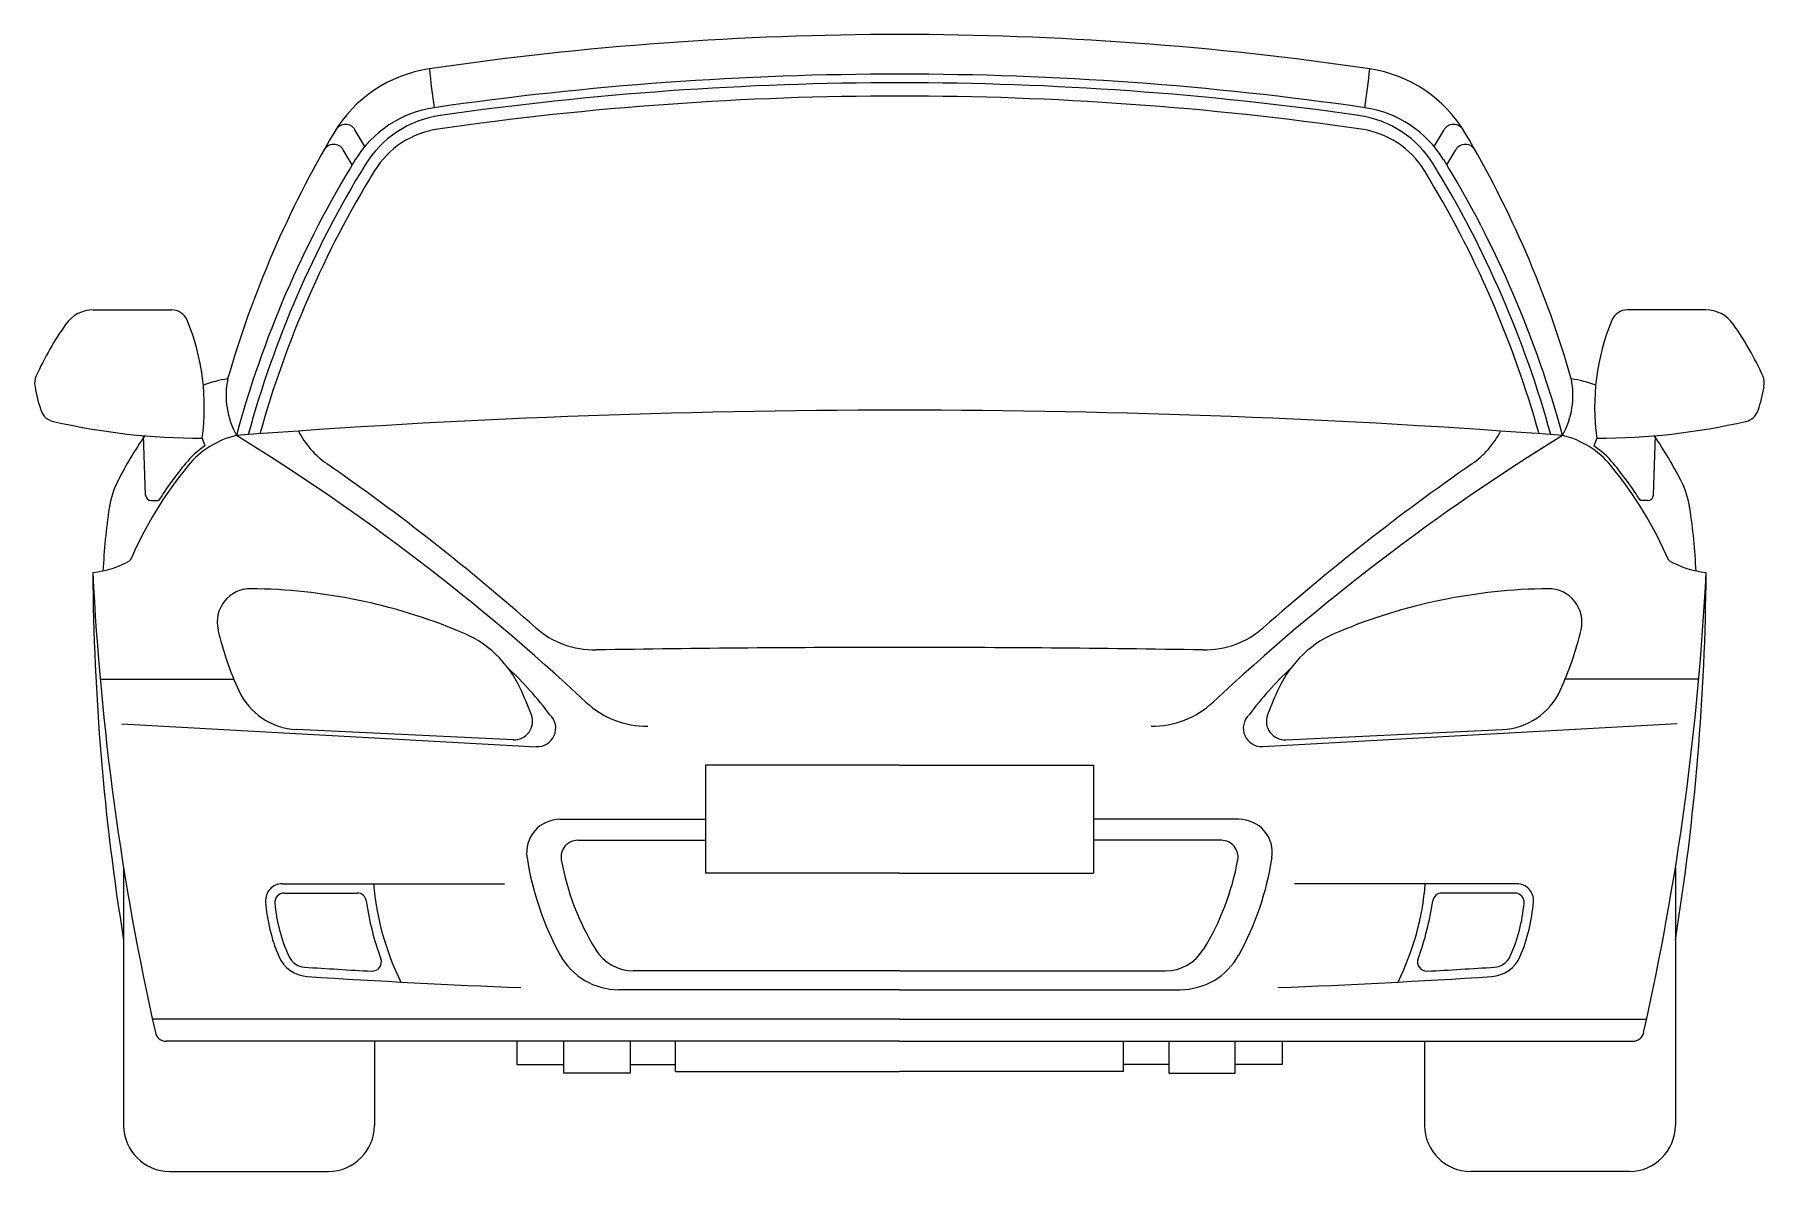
# Model space of a CAD drawing. Header units: millimetres. Extents: x -233 to 1644, y 0 to 1234.
import ezdxf

# ---------------------------------------------------------------- set-up
doc = ezdxf.new("R2010")
doc.units = ezdxf.units.MM
doc.layers.add('ceco.net 107', color=7, linetype='Continuous')

msp = doc.modelspace()

# ---------------------------------------------------------------- linework, layer by layer
at = {"layer": 'ceco.net 107'}
for p, q in [((125.5, 1112.2), (114.9, 1130.3)), ((1285.6, 1112.2), (1296.3, 1130.3)), ((111.8, 1092.2), (102.2, 1108.6)), ((1299.4, 1092.2), (1309, 1108.6)), ((-169, 934.9), (-83.9, 934.9)), ((1580.2, 934.9), (1495.1, 934.9)), ((-112.2, 733.8), (-114.5, 798.4)), ((-50.9, 795.6), (-47.8, 787.5)), ((1462.1, 795.6), (1458.9, 787.5)), ((1523.3, 733.8), (1525.6, 798.4)), ((-106.1, 728), (-98.2, 728)), ((1517.3, 728), (1509.4, 728)), ((-161.5, 534.2), (-16.4, 534.2)), ((1572.6, 534.2), (1427.6, 534.2)), ((-138.1, 485.8), (311.6, 460.9)), ((286.7, 468.4), (51.4, 479.6)), ((1549.2, 485.8), (1099.6, 460.9)), ((1124.5, 468.4), (1359.8, 479.6)), ((705.6, 441), (495.2, 441)), ((495.2, 441), (495.2, 323.6)), ((705.6, 441), (915.9, 441)), ((915.9, 441), (915.9, 323.6)), ((337.3, 382.1), (495.2, 382.1)), ((1073.8, 382.1), (915.9, 382.1)), ((356.5, 359.3), (495.2, 359.3)), ((1054.7, 359.3), (915.9, 359.3)), ((-136, 329.5), (-136, 50)), ((705.6, 323.6), (495.2, 323.6)), ((705.6, 323.6), (915.9, 323.6)), ((1547.2, 329.5), (1547.2, 50)), ((36, 312.1), (277.2, 312.1)), ((38, 302.1), (117.3, 302.1)), ((1375.2, 312.1), (1134, 312.1)), ((1373.1, 302.1), (1293.9, 302.1)), ((705.6, 217.7), (417.1, 217.7)), ((705.6, 217.7), (994, 217.7)), ((705.6, 197.1), (401, 197.1)), ((705.6, 197.1), (1010.1, 197.1)), ((705.6, 165.2), (-104.9, 165.2)), ((705.6, 165.2), (1516, 165.2)), ((705.6, 141.2), (-89.8, 141.2)), ((136, 141.2), (136, 50)), ((290.4, 141.2), (290.4, 116.1)), ((341.5, 106.6), (341.5, 141.2)), ((413.4, 141.2), (413.4, 106.6)), ((462.6, 108.5), (462.6, 141.2)), ((705.6, 141.2), (1501, 141.2)), ((948.5, 108.5), (948.5, 141.2)), ((997.7, 141.2), (997.7, 106.6)), ((1069.6, 106.6), (1069.6, 141.2)), ((1120.7, 141.2), (1120.7, 116.1)), ((1275.1, 141.2), (1275.1, 50)), ((290.4, 116.1), (341.5, 116.1)), ((413.4, 116.1), (462.6, 116.1)), ((997.7, 116.1), (948.5, 116.1)), ((1120.7, 116.1), (1069.6, 116.1)), ((413.4, 106.6), (341.5, 106.6)), ((462.6, 108.5), (705.6, 108.5)), ((948.5, 108.5), (705.6, 108.5)), ((997.7, 106.6), (1069.6, 106.6)), ((-86, 0), (86, 0)), ((1497.2, 0), (1325.1, 0))]:
    msp.add_line(p, q, dxfattribs=at)
for centre, radius, start, end in [((705.6, -2275.1), 3508.8, 90, 98.3578), ((705.6, -2275.1), 3508.8, 81.6422, 90), ((216.6, 1053), 144.9, 98.3578, 149.372), ((893.7, 1263.3), 701.3, 185.479, 188.941), ((705.6, -2326.5), 3517.2, 90, 98.2499), ((705.6, -2326.5), 3517.2, 81.7501, 90), ((517.5, 1263.3), 701.3, 351.059, 354.521), ((1194.5, 1053), 144.9, 30.628, 81.6422), ((705.6, -2351.2), 3518.1, 90, 98.1831), ((705.6, -2337.3), 3518.6, 90, 98.1379), ((705.6, -2337.3), 3518.6, 81.8621, 90), ((705.6, -2351.2), 3518.1, 81.8169, 90), ((218.2, 1034.8), 120.7, 98.2499, 148.519), ((223.7, 1032.3), 114.7, 98.1379, 148.478), ((1187.4, 1032.3), 114.7, 31.522, 81.8621), ((1192.9, 1034.8), 120.7, 31.481, 81.7501), ((1077.8, 543.1), 1145.7, 149.372, 163.942), ((104.5, 1124.1), 12.1, 30.5646, 147.619), ((218.6, 1035.4), 96.6, 98.1831, 148.48), ((1192.6, 1035.4), 96.6, 31.52, 81.8169), ((1306.7, 1124.1), 12.1, 32.381, 149.4354), ((333.3, 543.1), 1145.7, 16.058, 30.628), ((91.8, 1102.4), 12.1, 30.5646, 150.438), ((1319.4, 1102.4), 12.1, 29.562, 149.4354), ((1092.3, 499.6), 1145.7, 148.519, 164.871), ((1092.3, 499.6), 1133.6, 148.478, 164.655), ((318.8, 499.6), 1133.6, 15.345, 31.522), ((318.8, 499.6), 1145.7, 15.129, 31.481), ((1092.3, 499.6), 1121.6, 148.48, 164.435), ((318.8, 499.6), 1121.6, 15.565, 31.52), ((87.5, 717.8), 350.1, 144.801, 155.44), ((-169, 898.7), 36.2, 90, 144.801), ((-83.9, 916.8), 18.1, 22.4796, 90), ((-292.2, 830), 243.7, 351.882, 22.622), ((1703.3, 830), 243.7, 157.378, 188.118), ((1495.1, 916.8), 18.1, 90, 157.5204), ((1580.2, 898.7), 36.2, 35.199, 90), ((1323.7, 717.8), 350.1, 24.56, 35.199), ((-214.5, 855.8), 18.1, 155.44, 193.336), ((1625.6, 855.8), 18.1, 346.664, 24.56), ((-66.2, 879.5), 168.3, 189.596, 198.644), ((-6.3, 741.2), 120, 98.0753, 111.1206), ((65.6, 842.3), 90.5, 168.693, 208.876), ((1345.6, 842.3), 90.5, 331.124, 11.307), ((1417.5, 741.2), 120, 68.8794, 81.9247), ((1477.4, 879.5), 168.3, 341.356, 350.404), ((-208.5, 831.5), 18.1, 198.644, 257.067), ((705.6, -8609.8), 9435.8, 90, 94.3717), ((705.6, -8609.8), 9435.8, 85.6283, 90), ((1619.7, 831.5), 18.1, 282.933, 341.356), ((-51.1, 1516.9), 721.3, 257.067, 270.018), ((1462.3, 1516.9), 721.3, 269.982, 282.933), ((244.3, 551.9), 434.1, 145.4322, 152.929), ((8.6, 704.6), 96.6, 103.349, 140.625), ((-1267.1, -1236.6), 2390.2, 46.9204, 58.3723), ((139.6, 847.3), 96.6, 206.966, 235.162), ((2678.2, -1236.6), 2390.2, 121.6277, 133.0796), ((1271.6, 847.3), 96.6, 304.838, 333.034), ((1402.5, 704.6), 96.6, 39.375, 76.651), ((1166.8, 551.9), 434.1, 27.071, 34.5678), ((8.6, 704.6), 100.2, 124.239, 140.625), ((1402.5, 704.6), 100.2, 39.375, 55.761), ((269.5, 490.5), 434.1, 140.625, 156.6), ((269.5, 490.5), 437.7, 140.625, 147.144), ((-1337.8, -1275.4), 2489.6, 48.5305, 55.1619), ((2749, -1275.4), 2489.6, 124.8381, 131.4695), ((1141.6, 490.5), 434.1, 23.4, 39.375), ((1141.6, 490.5), 437.7, 32.856, 39.375), ((-56.2, 705.5), 96.6, 152.929, 171.492), ((-106.1, 734), 6.04, 182.021, 270), ((1517.3, 734), 6.04, 270, 357.979), ((1467.4, 705.5), 96.6, 8.508, 27.071), ((522.2, 619), 681.4, 171.492, 177.263), ((889, 619), 681.4, 2.737, 8.508), ((-183.2, 761.1), 112.2, 277.071, 298.9674), ((1594.4, 761.1), 112.2, 241.0326, 262.929), ((2749.6, 792.2), 2922.5, 182.794, 192.681), ((2429, 666.6), 2598.5, 180.372, 189.202), ((-1338.5, 792.2), 2922.5, 347.319, 357.206), ((-1017.9, 666.6), 2598.5, 350.798, 359.628), ((1.6, 596.1), 36.2, 89.4663, 193.314), ((-3.7, 28.6), 603.7, 67.3256, 89.4663), ((1414.9, 28.6), 603.7, 90.5337, 112.6744), ((1409.6, 596.1), 36.2, 346.686, 90.5337), ((312.8, 669.7), 356.1, 193.314, 204.537), ((185.4, 473.8), 120, 24.965, 68.6845), ((374.8, 662.5), 96.6, 228.531, 270.946), ((1036.3, 662.5), 96.6, 269.054, 311.469), ((1225.8, 473.8), 120, 111.3155, 155.035), ((1098.3, 669.7), 356.1, 335.463, 346.686), ((705.6, -19365.9), 19934.5, 90, 90.9461), ((705.6, -19365.9), 19934.5, 89.0539, 90), ((6.6, 255.2), 400, 36.9115, 46.6161), ((1404.6, 255.2), 400, 133.3839, 143.0885), ((54.8, 551.9), 72.4, 204.537, 267.274), ((-68.5, 355.7), 400, 20.4396, 24.9649), ((431.4, 579.8), 96.6, 226.92, 270.726), ((979.7, 579.8), 96.6, 269.274, 313.08), ((1479.6, 355.7), 400, 155.0351, 159.5604), ((1356.3, 551.9), 72.4, 272.726, 335.463), ((287.6, 488.4), 20, 267.274, 20.44), ((312.7, 480.9), 20, 266.831, 46.616), ((1098.5, 480.9), 20, 133.384, 273.169), ((1123.5, 488.4), 20, 159.56, 272.726), ((337.3, 345.9), 36.2, 90, 188.696), ((1073.8, 345.9), 36.2, 351.304, 90), ((356.5, 341.2), 18.1, 90, 190.331), ((1054.7, 341.2), 18.1, 349.669, 90), ((616.2, 388.6), 318.3, 188.696, 208.942), ((616.2, 388.6), 282.1, 190.331, 211.63), ((795, 388.6), 282.1, 328.37, 349.669), ((795, 388.6), 318.3, 331.058, 351.304), ((36, 294), 18.1, 89.8929, 184.188), ((38, 292.1), 10, 90, 184.886), ((117.3, 292.1), 10, 8.0338, 90), ((427.8, 335.9), 293.6, 184.655, 206.373), ((983.3, 335.9), 293.6, 333.627, 355.345), ((1293.9, 292.1), 10, 90, 171.9662), ((1373.1, 292.1), 10, 355.114, 90), ((1375.2, 294), 18.1, 355.812, 90.1071), ((204.2, 306.3), 186.8, 184.188, 202.931), ((204.2, 306.3), 176.8, 184.886, 204.343), ((427.8, 335.9), 303.6, 188.034, 200.276), ((983.3, 335.9), 303.6, 339.724, 351.966), ((1206.9, 306.3), 176.8, 335.657, 355.114), ((1206.9, 306.3), 186.8, 337.069, 355.812), ((65.6, 247.6), 36.2, 202.931, 266.311), ((61.4, 241.7), 20, 204.343, 266.288), ((133.6, 227.3), 10, 266.746, 20.276), ((401, 269.6), 72.4, 208.942, 270), ((417.1, 266), 48.3, 211.63, 270), ((994, 266), 48.3, 270, 328.37), ((1010.1, 269.6), 72.4, 270, 331.058), ((1277.5, 227.3), 10, 159.724, 273.254), ((1345.6, 247.6), 36.2, 273.689, 337.069), ((1349.8, 241.7), 20, 273.712, 335.657), ((654.9, 9387.7), 9185.3, 266.287, 266.743), ((654.9, 9387.7), 9195.3, 266.311, 267.755), ((756.2, 9387.7), 9195.3, 272.245, 273.689), ((756.2, 9387.7), 9185.3, 273.257, 273.713), ((-89.8, 153.3), 12.1, 192.682, 270), ((1501, 153.3), 12.1, 270, 347.318), ((-86, 50), 50, 180, 270), ((86, 50), 50, 270, 0), ((1325.1, 50), 50, 180, 270), ((1497.2, 50), 50, 270, 0)]:
    msp.add_arc(centre, radius, start, end, dxfattribs=at)

doc.saveas('drawing.dxf')
